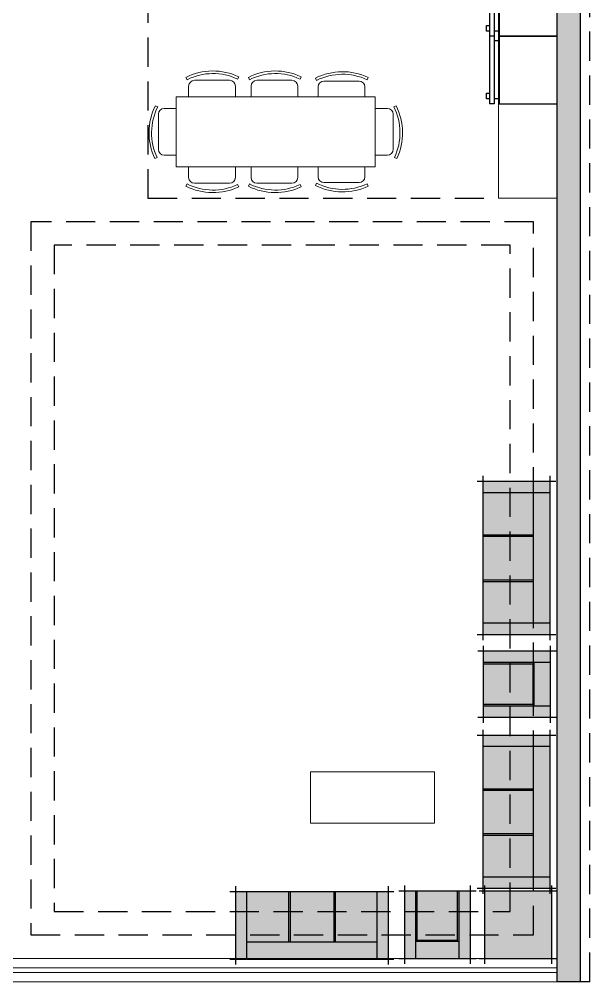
# Model space of a CAD drawing. Header units: inches. Extents: x 70 to 1974, y -315 to 363.
# Drawn here: x 165.16 to 170.04, y 33.03 to 41.26 of the extents above; entities that cross this region are included whole.
import ezdxf

# ---------------------------------------------------------------- set-up
doc = ezdxf.new("R2010")
doc.units = ezdxf.units.IN
doc.header["$MEASUREMENT"] = 0
doc.linetypes.add('HIDDEN', pattern=[0.375, 0.25, -0.125])
for name, color, linetype in [('fer', 8, 'Continuous'), ('HID', 5, 'HIDDEN'), ('MOBL', 251, 'Continuous')]:
    doc.layers.add(name, color=color, linetype=linetype)
doc.layers.add('LAYER1', color=8, linetype='Continuous', lineweight=9)
doc.layers.add('WALL', color=7, linetype='Continuous', lineweight=35)

# ---------------------------------------------------------------- blocks, each defined once
blk = doc.blocks.new('mz1')
at = {"layer": 'MOBL', "ltscale": 0.03}
for p, q in [((-4.151, -3.1), (-4.151, 3.9)), ((1.849, 3.9), (1.849, -3.1)), ((-4.651, 3.4), (2.349, 3.4)), ((2.349, -2.6), (-4.651, -2.6))]:
    blk.add_line(p, q, dxfattribs=at)
blk = doc.blocks.new('Gol miz')
at = {"layer": 'fer'}
h = blk.add_hatch(color=45, dxfattribs=at)
h.set_gradient(color1=(150, 137, 90), color2=(244, 242, 236), one_color=1, tint=0.94, name='INVCURVED')
h.paths.add_polyline_path([(0.576, -0.288), (0.576, 0.288), (0, 0.288), (0, -0.288)])
at = {"layer": 'MOBL', "xscale": -0.09599999999045394, "yscale": 0.09599999999045394, "zscale": 0.09599999999947614}
blk.add_blockref('mz1', (0.1775, -0.0384), dxfattribs=at)
blk = doc.blocks.new('Mobl 3')
at = {"layer": 'fer'}
h = blk.add_hatch(color=45, dxfattribs=at)
h.set_gradient(color1=(150, 137, 90), color2=(244, 242, 236), one_color=1, tint=0.94, name='INVCURVED')
h.paths.add_polyline_path([(0.096, 0.576), (0, 0.576), (0, 0), (0.096, 0)])
h.paths.add_polyline_path([(1.212, 0.576), (0.096, 0.576), (0.096, 0.432), (1.212, 0.432)])
h.paths.add_polyline_path([(1.308, 0), (1.308, 0.576), (1.212, 0.576), (1.212, 0)])
h = blk.add_hatch(color=49, dxfattribs=at)
h.dxf.hatch_style = 1
h.set_gradient(color1=(100, 62, 38), color2=(216, 176, 151), rotation=180, one_color=1, tint=0.72)
h.paths.add_polyline_path([(0.096, 0), (0.4565, 0), (0.4565, 0.432), (0.096, 0.432)])
h = blk.add_hatch(color=49, dxfattribs=at)
h.dxf.hatch_style = 1
h.set_gradient(color1=(100, 62, 38), color2=(216, 176, 151), rotation=180, one_color=1, tint=0.72)
h.paths.add_polyline_path([(0.468, 0), (0.84, 0), (0.84, 0.432), (0.468, 0.432)])
h = blk.add_hatch(color=49, dxfattribs=at)
h.dxf.hatch_style = 1
h.set_gradient(color1=(100, 62, 38), color2=(216, 176, 151), rotation=180, one_color=1, tint=0.72)
h.paths.add_polyline_path([(0.8535, 0), (1.212, 0), (1.212, 0.432), (0.8535, 0.432)])
at = {"layer": 'MOBL', "ltscale": 0.03}
for p, q in [((0, 0.624), (0, -0.048)), ((1.308, -0.048), (1.308, 0.624)), ((1.356, 0.576), (-0.048, 0.576)), ((0.096, 0.576), (0.096, 0)), ((1.212, 0.576), (1.212, 0)), ((0.096, 0.432), (1.212, 0.432)), ((0.4565, 0), (0.4565, 0.432)), ((0.468, 0), (0.468, 0.432)), ((0.84, 0), (0.84, 0.432)), ((0.8535, 0), (0.8535, 0.432)), ((-0.048, 0), (1.356, 0))]:
    blk.add_line(p, q, dxfattribs=at)
blk = doc.blocks.new('Mobl 1')
at = {"layer": 'fer'}
h = blk.add_hatch(color=45, dxfattribs=at)
h.set_gradient(color1=(150, 137, 90), color2=(244, 242, 236), rotation=180, one_color=1, tint=0.94)
h.paths.add_polyline_path([(0.144, 0.186), (0, 0.186), (0, -0.186), (0.144, -0.186)])
h.paths.add_polyline_path([(0.576, -0.282), (0.576, -0.186), (0, -0.186), (0, -0.282)])
h.paths.add_polyline_path([(0.576, 0.186), (0.576, 0.282), (0, 0.282), (0, 0.186)])
at = {"layer": 'fer', "true_color": 0x787064}
blk.add_hatch(color=8, dxfattribs=at).paths.add_polyline_path([(0.576, -0.186), (0.576, -0.1706), (0.1528, -0.1706), (0.1528, 0.1728), (0.576, 0.1728), (0.576, 0.186), (0.144, 0.186), (0.144, -0.186)])
at = {"layer": 'fer'}
h = blk.add_hatch(color=49, dxfattribs=at)
h.dxf.hatch_style = 1
h.set_gradient(color1=(100, 62, 38), color2=(216, 176, 151), one_color=1, tint=0.72)
h.paths.add_polyline_path([(0.1528, 0.1728), (0.1528, -0.1706), (0.576, -0.1706), (0.576, 0.1728)])
at = {"layer": 'MOBL', "linetype": 'ByBlock'}
for p, q in [((0, 0.33), (0, -0.33)), ((0.576, -0.33), (0.576, 0.33)), ((0.624, 0.282), (-0.048, 0.282)), ((0, 0.186), (0.576, 0.186)), ((0.144, -0.186), (0.144, 0.186)), ((0.1528, -0.1706), (0.1528, 0.1728)), ((0.1528, 0.1728), (0.576, 0.1728)), ((0, -0.186), (0.576, -0.186)), ((0.1528, -0.1706), (0.576, -0.1706)), ((-0.048, -0.282), (0.624, -0.282))]:
    blk.add_line(p, q, dxfattribs=at)
blk = doc.blocks.new('M')
at = {"layer": 'LAYER1', "linetype": 'ByBlock'}
for p, q in [((216.787, 6.9947), (216.7771, 7.0143)), ((217.2191, 6.9999), (217.2284, 7.0197)), ((217.3205, 6.9947), (217.3106, 7.0143)), ((217.7526, 6.9999), (217.762, 7.0197)), ((217.8945, 6.9886), (217.8847, 7.0082)), ((218.3267, 6.9938), (218.336, 7.0137)), ((216.7998, 6.9392), (216.7998, 6.8489)), ((216.8998, 6.9892), (216.8498, 6.9892)), ((217.1498, 6.9892), (216.8998, 6.9892)), ((217.1998, 6.8489), (217.1998, 6.9392)), ((217.3333, 6.9392), (217.3333, 6.8489)), ((217.4333, 6.9892), (217.3833, 6.9892)), ((217.6833, 6.9892), (217.4333, 6.9892)), ((217.7333, 6.8489), (217.7333, 6.9392)), ((217.9073, 6.9331), (217.9073, 6.8489)), ((218.0073, 6.9831), (217.9573, 6.9831)), ((218.2573, 6.9831), (218.0073, 6.9831)), ((218.3073, 6.8489), (218.3073, 6.9331)), ((218.3968, 6.8489), (216.6937, 6.8489)), ((216.6937, 6.2489), (216.6937, 6.8489)), ((218.3968, 6.2489), (218.3968, 6.8489)), ((216.5352, 6.7617), (216.5156, 6.7715)), ((218.5553, 6.7617), (218.5749, 6.7715)), ((216.5407, 6.6489), (216.5407, 6.6989)), ((216.5907, 6.7489), (216.6937, 6.7489)), ((218.4998, 6.7489), (218.3968, 6.7489)), ((218.5498, 6.6489), (218.5498, 6.6989)), ((216.5407, 6.3989), (216.5407, 6.6489)), ((218.5498, 6.3989), (218.5498, 6.6489)), ((216.6937, 6.3489), (216.5907, 6.3489)), ((218.3968, 6.3489), (218.4998, 6.3489)), ((216.53, 6.3296), (216.5101, 6.3202)), ((218.5606, 6.3296), (218.5804, 6.3202)), ((216.6937, 6.2489), (218.3968, 6.2489)), ((216.7998, 6.1586), (216.7998, 6.2489)), ((217.1998, 6.2489), (217.1998, 6.1586)), ((217.3333, 6.1586), (217.3333, 6.2489)), ((217.7333, 6.2489), (217.7333, 6.1586)), ((217.9073, 6.1647), (217.9073, 6.2489)), ((218.3073, 6.2489), (218.3073, 6.1647)), ((216.787, 6.1031), (216.7771, 6.0835)), ((216.8998, 6.1086), (216.8498, 6.1086)), ((217.1498, 6.1086), (216.8998, 6.1086)), ((217.2191, 6.0979), (217.2284, 6.078)), ((217.3205, 6.1031), (217.3106, 6.0835)), ((217.4333, 6.1086), (217.3833, 6.1086)), ((217.6833, 6.1086), (217.4333, 6.1086)), ((217.7526, 6.0979), (217.762, 6.078)), ((217.8945, 6.1092), (217.8847, 6.0896)), ((218.0073, 6.1147), (217.9573, 6.1147)), ((218.2573, 6.1147), (218.0073, 6.1147)), ((218.3267, 6.1039), (218.336, 6.0841))]:
    blk.add_line(p, q, dxfattribs=at)
for centre, radius, start, end in [((217.0084, 6.5534), 0.5157, 64.74233, 116.64588), ((217.0084, 6.5534), 0.4938, 64.74233, 116.64588), ((217.5419, 6.5534), 0.5157, 64.74233, 116.64588), ((217.5419, 6.5534), 0.4938, 64.74233, 116.64588), ((218.116, 6.5473), 0.5157, 64.74233, 116.64588), ((218.116, 6.5473), 0.4938, 64.74233, 116.64588), ((216.8498, 6.9392), 0.05, 90, 180), ((217.1498, 6.9392), 0.05, 0, 90), ((217.3833, 6.9392), 0.05, 90, 180), ((217.6833, 6.9392), 0.05, 0, 90), ((217.9573, 6.9331), 0.05, 90, 180), ((218.2573, 6.9331), 0.05, 0, 90), ((216.9765, 6.5402), 0.5157, 153.35412, 205.25767), ((216.9765, 6.5402), 0.4938, 153.35412, 205.25767), ((218.114, 6.5402), 0.4938, 334.74233, 26.64588), ((218.114, 6.5402), 0.5157, 334.74233, 26.64588), ((216.5907, 6.6989), 0.05, 90, 180), ((218.4998, 6.6989), 0.05, 0, 90), ((216.5907, 6.3989), 0.05, 180, 270), ((218.4998, 6.3989), 0.05, 270, 0), ((217.0084, 6.5444), 0.4938, 243.35412, 295.25767), ((216.8498, 6.1586), 0.05, 180, 270), ((217.1498, 6.1586), 0.05, 270, 0), ((217.5419, 6.5444), 0.4938, 243.35412, 295.25767), ((217.3833, 6.1586), 0.05, 180, 270), ((217.6833, 6.1586), 0.05, 270, 0), ((218.116, 6.5505), 0.4938, 243.35412, 295.25767), ((217.9573, 6.1647), 0.05, 180, 270), ((218.2573, 6.1647), 0.05, 270, 0), ((217.0084, 6.5444), 0.5157, 243.35412, 295.25767), ((217.5419, 6.5444), 0.5157, 243.35412, 295.25767), ((218.116, 6.5505), 0.5157, 243.35412, 295.25767)]:
    blk.add_arc(centre, radius, start, end, dxfattribs=at)
blk = doc.blocks.new('REFREJRATOR')
at = {"layer": 'fer', "linetype": 'Continuous'}
for p, q in [((0, 0), (-0.6433, 0)), ((-0.6433, 0), (-0.6433, -0.5514)), ((0, -0.5514), (0, 0)), ((-0.6433, -0.5514), (0, -0.5514)), ((-0.6433, -0.5974), (-0.6433, -0.6433)), ((-0.6433, -0.5974), (0, -0.5974)), ((-0.5974, -0.5514), (-0.5974, -0.5974)), ((-0.046, -0.5514), (-0.046, -0.5974)), ((0, -0.5974), (0, -0.6433)), ((-0.6433, -0.6433), (0, -0.6433)), ((-0.1007, -0.6712), (-0.1007, -0.6433)), ((-0.0472, -0.6712), (-0.1007, -0.6712)), ((-0.0472, -0.6433), (-0.0472, -0.6712))]:
    blk.add_line(p, q, dxfattribs=at)

msp = doc.modelspace()

# ---------------------------------------------------------------- hatches: boundary and pattern name
at = {"true_color": 0x105689}
h = msp.add_hatch(color=146, dxfattribs=at)
h.dxf.hatch_style = 1
h.paths.add_polyline_path([(169.96165, 49.22673), (164.99165, 49.22673), (164.99165, 49.02673), (169.76165, 49.02673), (169.76165, 44.52673), (168.06165, 44.52673), (168.06165, 45.32673), (167.86165, 45.32673), (167.86165, 45.22673), (167.96165, 45.22673), (167.96165, 43.62673), (168.06165, 43.62673), (168.06165, 44.42673), (169.76165, 44.42673), (169.76165, 42.82673), (166.34236, 42.82673), (166.34236, 43.02673), (166.27538, 43.02673), (166.27538, 43.02394), (166.26165, 42.72673), (169.76165, 42.72673), (169.76165, 41.69245), (169.76185, 41.69245), (169.76175, 41.11346), (169.76165, 33.02673), (169.96165, 33.02673)])
h.paths.add_polyline_path([(150.32165, 49.02673), (157.11165, 49.02673), (157.11165, 49.22673), (150.12165, 49.22673), (150.12165, 33.02673), (150.32165, 33.02673), (150.32165, 44.42673), (153.32165, 44.42673), (153.32165, 44.52673), (151.62165, 44.52673), (151.62165, 45.92673), (153.22165, 45.92673), (153.22165, 45.32673), (153.32165, 45.32673), (153.32165, 45.60744), (153.52165, 45.60744), (153.52165, 45.70744), (153.32165, 45.70744), (153.32165, 46.02673), (151.52165, 46.02673), (151.52165, 44.52673), (150.32165, 44.52673)])
h.paths.add_polyline_path([(157.46165, 47.72673), (154.52165, 47.72673), (154.52165, 45.62673), (154.62165, 45.62673), (154.62165, 47.52673), (157.46165, 47.52673)])
h.paths.add_polyline_path([(162.96165, 47.72673), (162.36165, 47.72673), (158.66165, 47.72673), (158.66165, 44.62673), (158.21934, 44.62673), (158.21934, 43.62673), (156.51934, 43.62673), (156.51934, 44.62673), (154.62165, 44.62673), (154.52165, 44.62673), (154.52165, 43.22673), (155.61934, 43.22673), (155.61934, 43.32673), (154.62165, 43.32673), (154.62165, 44.52673), (156.41934, 44.52673), (156.41934, 43.22673), (156.51934, 43.22673), (156.51934, 43.52673), (158.21934, 43.52673), (158.21934, 43.22673), (158.41934, 43.22673), (158.41934, 44.52673), (158.86165, 44.52673), (158.86165, 47.52673), (162.16165, 47.52673), (162.16165, 44.22673), (166.86165, 44.22673), (166.86165, 44.32673), (162.36165, 44.32673), (162.36165, 47.52673), (162.96165, 47.52673)])
h.paths.add_polyline_path([(166.86165, 47.72673), (164.16165, 47.72673), (164.16165, 47.52673), (166.76165, 47.52673), (166.76165, 45.22673), (166.86165, 45.22673)], flags=17)

# ---------------------------------------------------------------- linework, layer by layer
for p, q in [((169.96165, 33.02673), (169.96165, 49.22673)), ((169.76165, 33.02673), (169.76165, 42.72673)), ((170.04165, 33.02673), (169.76165, 33.02673))]:
    msp.add_line(p, q)
at = {"layer": 'HID', "color": 8}
for p, q in [((170.04165, 33.02673), (170.04165, 49.22673)), ((166.26165, 42.22673), (166.26165, 39.72673)), ((166.26165, 39.72673), (169.26165, 39.72673))]:
    msp.add_line(p, q, dxfattribs=at)
for points in [[(169.56165, 39.52673), (165.26165, 39.52673), (165.26165, 33.42673), (169.56165, 33.42673)], [(169.36165, 39.32673), (165.46165, 39.32673), (165.46165, 33.62673), (169.36165, 33.62673)]]:
    msp.add_lwpolyline(points, close=True, dxfattribs=at)
at = {"layer": 'LAYER1', "linetype": 'ByBlock'}
for q in [(169.26165, 42.22673), (169.76165, 39.72673)]:
    msp.add_line((169.26165, 39.72673), q, dxfattribs=at)
at = {"layer": 'LAYER1', "color": 156}
for p, q in [((169.76165, 33.22673), (165.06165, 33.22673)), ((169.76165, 33.14673), (165.06165, 33.14673)), ((169.76165, 33.10673), (165.06165, 33.10673)), ((169.76165, 33.02673), (165.06165, 33.02673))]:
    msp.add_line(p, q, dxfattribs=at)
at = {"layer": 'LAYER1', "linetype": 'ByBlock'}
msp.add_lwpolyline([(167.65192, 34.38179), (168.713, 34.38179), (168.713, 34.82047), (167.65192, 34.82047)], close=True, dxfattribs=at)

# ---------------------------------------------------------------- block references
msp.add_blockref('M', (-50.18926, 33.7464))
at = {"layer": 'LAYER1', "linetype": 'ByBlock', "xscale": 0.9000000000014551, "yscale": 0.9000000000014551, "zscale": 0.9000000000014551, "rotation": 269.990056494085}
for p in [(169.76175, 41.11346), (169.76165, 40.53447)]:
    msp.add_blockref('REFREJRATOR', p, dxfattribs=at)
at = {"layer": 'WALL', "lineweight": 20}
for name, p, xscale, yscale, zscale, rotation in [('Mobl 3', (169.12638, 37.30384), 0.9997022396657812, 0.9997022396657812, 0.9997022396657812, 270.0000030236856), ('Mobl 1', (169.70692, 35.57071), 0.9997022396415348, 0.9997022396415348, 0.9997022396415348, 180.0000030236856), ('Mobl 3', (169.12638, 35.13343), 0.9997022396657813, 0.9997022396657813, 0.9997022396657813, 270.0000030236856), ('Mobl 3', (168.31906, 33.79664), 0.9997022396657805, 0.9997022396657805, 0.9997022396657805, 180.0000030236856), ('Mobl 1', (168.73928, 33.22673), 0.9997022396415352, 0.9997022396415352, 0.9997022396415352, 90.00000302368554), ('Gol miz', (169.43036, 33.80255), 0.9997022396657811, 0.9997022396657811, 0.9997022396657811, 270.0000030236856)]:
    msp.add_blockref(name, p, dxfattribs=dict(at, xscale=xscale, yscale=yscale, zscale=zscale, rotation=rotation))

doc.saveas('drawing.dxf')
